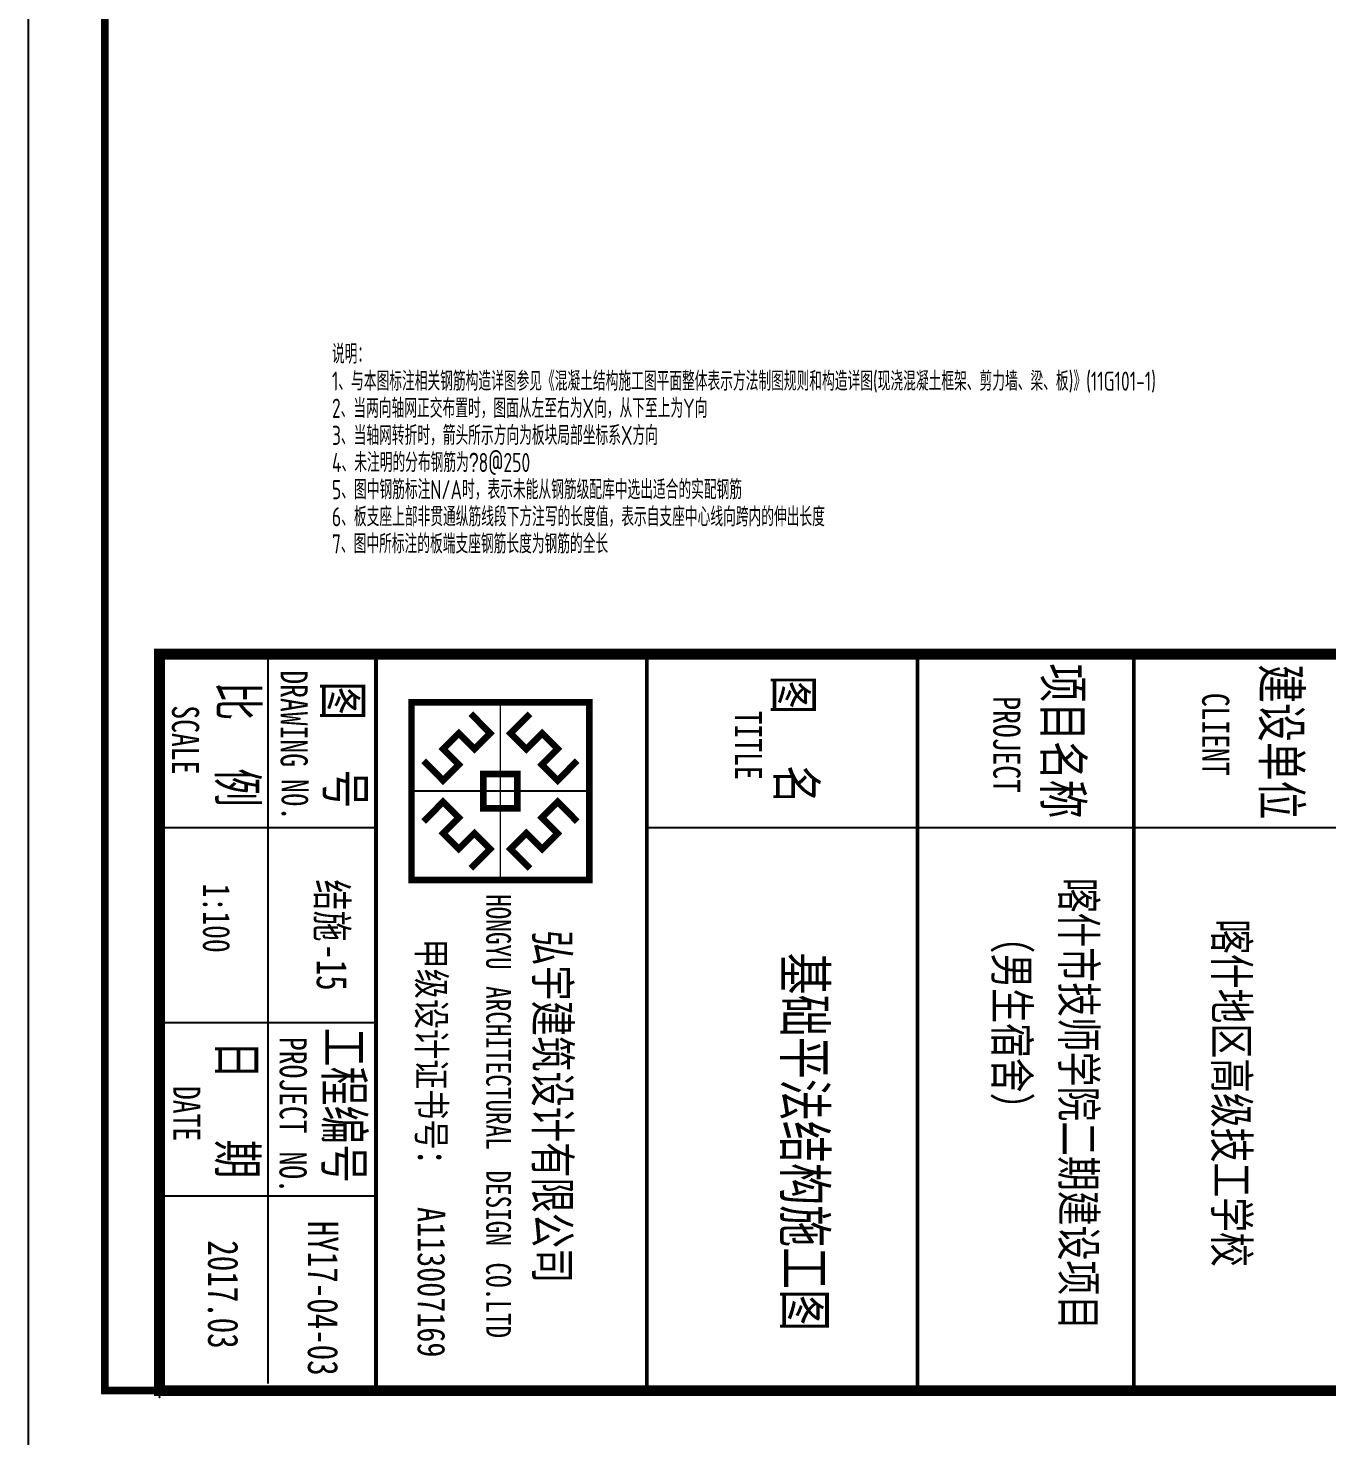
# Model space of a CAD drawing. Header units: millimetres. Extents: x 539196 to 807275, y 431843 to 1156631.
# Drawn here: x 747875 to 764838, y 684552 to 702936 of the extents above; entities that cross this region are included whole.
import ezdxf

# ---------------------------------------------------------------- set-up
doc = ezdxf.new("R2010")
doc.units = ezdxf.units.MM
doc.header["$MEASUREMENT"] = 0
doc.layers.add('PUB_TITLE', color=4, linetype='Continuous')
doc.layers.add('TK', color=9, linetype='Continuous')
doc.layers.add('楼板正筋文字', color=7, linetype='Continuous', lineweight=18)
doc.styles.add('-宋体', font='', dxfattribs={"width": 0.8})
doc.styles.add('_TEL_DIM', font='simhei.ttf', dxfattribs={"width": 0.8, "height": 3.5})
doc.styles.add('样式 1_yjk_yjk_yjk_yjk_yjk_yjk_yjk_yjk_yjk_yjk_yjk_yjk_yjk_yjk', font='yjkeng.shx', dxfattribs={"width": 0.7, "bigfont": 'yjkchn.shx'})
doc.styles.get('-宋体').set_extended_font_data('SimSun')

# ---------------------------------------------------------------- blocks, each defined once
blk = doc.blocks.new('logo')
at = {"color": 6}
blk.add_line((1004, 2011), (1004, 0), dxfattribs=at)
at = {"color": 6, "const_width": 74.6}
for points in [[(0, 2011), (2008, 2011), (2008, 0), (0, 0)], [(809, 1198), (1199, 1198), (1199, 813), (809, 813)]]:
    blk.add_lwpolyline(points, close=True, dxfattribs=at)
at = {"color": 6}
blk.add_lwpolyline([(0, 2011), (2008, 2011), (2008, 0), (0, 0)], close=True, dxfattribs=at)
for points, const_width in [([(660, 1874), (883, 1654), (704, 1475), (526, 1653), (350, 1477), (528, 1299), (350, 1120), (129, 1340)], 74.6), ([(1004, 2011), (1004, 0)], 15.2), ([(1348, 1874), (1125, 1654), (1304, 1475), (1482, 1653), (1658, 1477), (1480, 1299), (1659, 1120), (1879, 1340)], 74.6), ([(0, 1006), (2008, 1006)], 15.2), ([(660, 137), (883, 357), (704, 536), (526, 358), (350, 534), (528, 712), (350, 891), (129, 671)], 74.6), ([(1348, 137), (1125, 357), (1304, 536), (1482, 358), (1658, 534), (1480, 712), (1659, 891), (1879, 671)], 74.6)]:
    blk.add_lwpolyline(points, dxfattribs=dict(at, const_width=const_width))
blk = doc.blocks.new('图签11')
for p, q in [((3661956, -366171), (3661956, -326171)), ((3663556, -361670), (3663556, -355170)), ((3661956, -359170), (3661956, -357170)), ((3661956, -364170), (3661956, -361670)), ((3661956, -361670), (3668756, -361670)), ((3661956, -365170), (3661956, -364170)), ((3661956, -364170), (3668756, -364170)), ((3661956, -364170), (3668691, -364170)), ((3663556, -366171), (3663556, -364170)), ((3665356, -366171), (3665356, -364170)), ((3666956, -366171), (3666956, -364170)), ((3661956, -366170), (3661956, -365170)), ((3661956, -365170), (3668691, -365170)), ((3661956, -365170), (3662956, -365170)), ((3662956, -365170), (3663156, -365170)), ((3663156, -365170), (3663356, -365170)), ((3668756, -366171), (3661956, -366171)), ((3661956, -366171), (3663656, -366171)), ((3668756, -366170), (3662804, -366170))]:
    blk.add_line(p, q)
at = {"const_width": 34}
for points in [[(3661956, -357170), (3668756, -357170)], [(3661956, -359170), (3668756, -359170)], [(3661956, -361670), (3668756, -361670)], [(3661956, -364170), (3668756, -364170)]]:
    blk.add_lwpolyline(points, dxfattribs=at)
for p in [(3668756, -366170), (3668756, -366170), (3668817, -366171), (3668756, -366310)]:
    blk.add_point(p)
at = {"layer": 'PUB_TITLE', "const_width": 100}
blk.add_lwpolyline([(3661956, -326171), (3668756, -326171), (3668756, -366170), (3661956, -366170)], close=True, dxfattribs=at)
at = {"color": 5, "xscale": 0.8162497761659324, "yscale": 0.8162497763405554, "zscale": 0.8162497763059946}
blk.add_blockref('logo', (3662401, -363842), dxfattribs=at)
at = {"style": '-宋体', "width": 0.75}
for s, height, p in [('建设单位', 350, (3662049, -355982)), ('CLIENT', 250, (3662313, -356540)), ('项目名称', 350, (3662041, -357998)), ('PROJECT', 250, (3662344, -358469)), ('名', 350, (3662981, -360463)), ('图', 350, (3662152, -360488)), ('TITLE', 250, (3662478, -360855)), ('图', 350, (3662208, -364650)), ('号', 350, (3663020, -364626)), ('工程编号', 350, (3665406, -364638)), ('DRAWING', 250, (3662105, -365051)), ('N0.', 250, (3663109, -365041)), ('PROJECT', 250, (3665490, -365059)), ('NO.', 250, (3666548, -365061)), ('比', 350, (3662210, -365616)), ('例', 350, (3663008, -365622)), ('日', 350, (3665523, -365625)), ('期', 350, (3666438, -365622)), ('1:100', 250, (3664075, -365767)), ('2017.03', 280.3, (3667368, -365721)), ('SCALE', 250, (3662428, -366054)), ('DATE', 250, (3665943, -366042))]:
    blk.add_text(s, height=height, dxfattribs=at).set_placement(p)
at = {"color": 1, "style": '-宋体', "width": 0.75}
for s, height, p in [('喀什地区高级技工学校', 313.9, (3664402, -356425)), ('喀什市技师学院二期建设项目', 313.91, (3664021, -357837)), ('（男生宿舍）', 313.9, (3664398, -358454)), ('HY17-04-03', 280.3, (3667188, -364799))]:
    blk.add_text(s, height=height, dxfattribs=at).set_placement(p)
at = {"layer": 'TK', "color": 9}
for s, height, style, width, p in [('弘宇建筑设计有限公司', 319, '-宋体', 0.75, (3664503, -362698)), ('HONGYU', 227.8, '-宋体', 0.75, (3664171, -363152, 0)), ('ARCHITECTURAL', 227.85, '-宋体', 0.75, (3665021, -363152, 0)), ('DESIGN', 227.8, '-宋体', 0.75, (3666722, -363152, 0)), ('CO.LTD', 227.8, '-宋体', 0.75, (3667573, -363152, 0)), ('甲级设计证书号：', 255.1, '_TEL_DIM', 0.8, (3664582, -363785)), ('A113007169', 255.1, '_TEL_DIM', 0.8, (3667061, -363785))]:
    blk.add_text(s, height=height, dxfattribs=dict(at, style=style, width=width)).set_placement(p)

msp = doc.modelspace()

# ---------------------------------------------------------------- linework, layer by layer
at = {"layer": 'PUB_TITLE'}
msp.add_lwpolyline([(747875.2, 684143), (807275.2, 684143), (807275.2, 768243), (747875.2, 768243)], close=True, dxfattribs=at)
at = {"layer": 'PUB_TITLE', "const_width": 100}
msp.add_lwpolyline([(748875.2, 685143), (806275.2, 685143), (806275.2, 765743), (748875.2, 765743)], close=True, dxfattribs=at)

# ---------------------------------------------------------------- block references
at = {"xscale": 1.41428571427241, "yscale": 1.41428571427241, "zscale": 1.414285714285714, "rotation": 270}
msp.add_blockref('图签11', (1267459.1, 5873812.1), dxfattribs=at)

# ---------------------------------------------------------------- texts
at = {"style": '-宋体', "width": 0.75}
for s, height, p in [('结施', 396.39, (751645, 691818.7)), ('-15', 396.39, (751645, 690973)), ('基础平法结构施工图', 537.07, (757751.9, 690863.6))]:
    msp.add_text(s, height=height, rotation=270, dxfattribs=at).set_placement(p)
at = {"layer": '楼板正筋文字', "linetype": 'Continuous', "insert": (751843.3, 698805.1), "char_height": 250, "attachment_point": 1, "line_spacing_factor": 0.85, "style": '样式 1_yjk_yjk_yjk_yjk_yjk_yjk_yjk_yjk_yjk_yjk_yjk_yjk_yjk_yjk'}
msp.add_mtext('说明：\\P1、与本图标注相关钢筋构造详图参见《混凝土结构施工图平面整体表示方法制图规则和构造详图(现浇混凝土框架、剪力墙、梁、板)》(11G101-1)\\P2、当两向轴网正交布置时，图面从左至右为X向，从下至上为Y向\\P3、当轴网转折时，箭头所示方向为板块局部坐标系X方向\\P4、未注明的分布钢筋为{\\fPMingLiU|b0|i0|c136|p18;\x82}8@250\\P5、图中钢筋标注N/A时，表示未能从钢筋级配库中选出适合的实配钢筋\\P6、板支座上部非贯通纵筋线段下方注写的长度值，表示自支座中心线向跨内的伸出长度\\P7、图中所标注的板端支座钢筋长度为钢筋的全长', dxfattribs=at)

doc.saveas('drawing.dxf')
